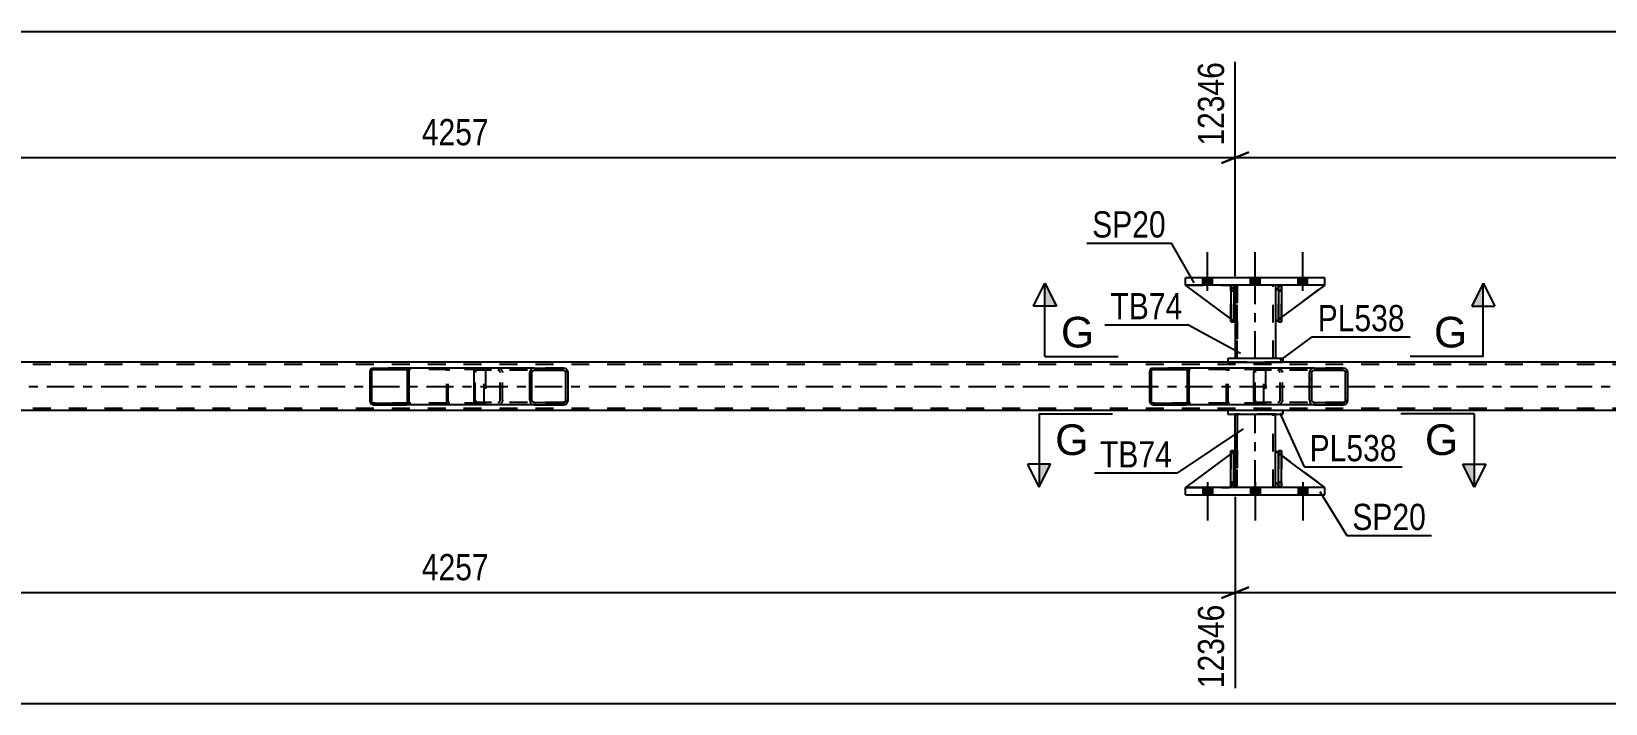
# Model space of a CAD drawing. Header units: millimetres. Extents: x -86 to 755, y -439 to 155.
# Drawn here: x 411.4 to 583.2, y -251.3 to -177.9 of the extents above; entities that cross this region are included whole.
import ezdxf

# ---------------------------------------------------------------- set-up
doc = ezdxf.new("R2010")
doc.units = ezdxf.units.MM
doc.linetypes.add('DXK_LINE_DOT2', pattern=[3.9198, 1.9599, -1.9599])
doc.linetypes.add('DXK_LINE_DOT3', pattern=[5.9187, 2.979, -0.9799, 0.9799, -0.9799])
doc.styles.add('Arial', font='ARIAL.TTF', dxfattribs={"height": 0.2})
doc.styles.add('Arial Narrow', font='ARIALN.TTF', dxfattribs={"height": 0.2})

# ---------------------------------------------------------------- blocks, each defined once
blk = doc.blocks.new('Part-814185138-5444 - 5260')
at = {"color": 2, "linetype": 'Continuous'}
for p, q in [((542.67, -205.61), (542.35, -205.61)), ((542.35, -205.61), (542.35, -209.61)), ((542.67, -205.61), (542.67, -205.61)), ((542.67, -205.61), (542.67, -209.61)), ((542.67, -209.61), (542.35, -209.61))]:
    blk.add_line(p, q, dxfattribs=at)
at = {"color": 7, "linetype": 'DXK_LINE_DOT2'}
for p, q in [((542.35, -206.21), (542.35, -205.61)), ((542.67, -206.21), (542.35, -206.21)), ((542.35, -206.21), (542.35, -209.61)), ((542.67, -206.21), (542.67, -205.61)), ((542.67, -205.61), (542.67, -205.61)), ((542.67, -209.61), (542.67, -206.21))]:
    blk.add_line(p, q, dxfattribs=at)
blk = doc.blocks.new('Part-814185138-5446 - 5260')
at = {"color": 7, "linetype": 'DXK_LINE_DOT2'}
for p, q in [((542.35, -206.21), (542.35, -205.61)), ((542.35, -205.61), (542.35, -205.61)), ((542.35, -205.61), (542.35, -209.61)), ((542.67, -205.61), (542.35, -205.61)), ((542.35, -209.61), (542.35, -206.21)), ((542.35, -206.21), (542.67, -206.21)), ((542.67, -206.21), (542.67, -205.61)), ((542.67, -209.61), (542.67, -205.61)), ((542.67, -206.21), (542.67, -209.61)), ((542.35, -209.61), (542.67, -209.61))]:
    blk.add_line(p, q, dxfattribs=at)
blk = doc.blocks.new('Part-814185138-5468 - 5260')
at = {"color": 2, "linetype": 'Continuous'}
for p, q in [((542.35, -224.02), (537.4, -227.69)), ((542.8, -223.69), (542.67, -223.79)), ((542.8, -227.09), (542.8, -223.69)), ((542.35, -227.54), (542.2, -227.69)), ((542.8, -227.09), (542.67, -227.22)), ((542.8, -227.09), (542.8, -227.09))]:
    blk.add_line(p, q, dxfattribs=at)
at = {"color": 7, "linetype": 'DXK_LINE_DOT2'}
for p, q in [((542.67, -223.79), (542.35, -224.02)), ((542.8, -227.09), (542.8, -223.69)), ((537.4, -227.69), (542.2, -227.69)), ((542.8, -227.09), (542.2, -227.69)), ((542.67, -227.22), (542.35, -227.54))]:
    blk.add_line(p, q, dxfattribs=at)
blk = doc.blocks.new('Part-814185138-5398 - 5260')
at = {"linetype": 'Continuous'}
h = blk.add_hatch(dxfattribs=at)
h.set_pattern_fill('', scale=0.7, style=0, pattern_type=0)
h.set_pattern_definition([(45, (555.0734, -214.9484), (-1.57154, 1.57154), [])])
h.paths.add_polyline_path([(555.11, -215.13), (555.07, -214.95), (554.96, -214.79), (554.8, -214.69), (554.61, -214.65), (551.42, -214.65), (551.23, -214.69), (551.07, -214.79), (550.96, -214.95), (550.92, -215.13), (550.92, -218.17), (550.96, -218.36), (551.07, -218.51), (551.23, -218.62), (551.42, -218.65), (554.61, -218.65), (554.8, -218.62), (554.96, -218.51), (555.07, -218.36), (555.11, -218.17)])
h.paths.add_polyline_path([(554.84, -218.26), (554.79, -218.34), (554.71, -218.39), (554.61, -218.41), (551.42, -218.41), (551.33, -218.39), (551.25, -218.34), (551.19, -218.26), (551.17, -218.17), (551.17, -215.13), (551.19, -215.04), (551.25, -214.96), (551.33, -214.91), (551.42, -214.89), (554.61, -214.89), (554.71, -214.91), (554.79, -214.96), (554.84, -215.04), (554.86, -215.13), (554.86, -218.17)])
at = {"color": 2, "linetype": 'Continuous'}
for p, q in [((544.87, -214.95), (544.93, -214.79)), ((544.93, -214.79), (545.02, -214.69)), ((545.02, -214.69), (545.12, -214.65)), ((551.42, -214.65), (545.12, -214.65)), ((551.42, -214.65), (551.23, -214.69)), ((551.42, -214.65), (554.61, -214.65)), ((554.8, -214.69), (554.61, -214.65)), ((544.85, -215.13), (544.87, -214.95)), ((544.85, -218.17), (544.85, -215.13)), ((550.96, -214.95), (550.92, -215.13)), ((550.92, -218.17), (550.92, -215.13)), ((551.17, -215.13), (551.19, -215.04)), ((551.17, -218.17), (551.17, -215.13)), ((551.19, -215.04), (551.25, -214.96)), ((551.25, -214.96), (551.33, -214.91)), ((551.33, -214.91), (551.42, -214.89)), ((551.42, -214.89), (554.61, -214.89)), ((554.61, -214.89), (554.71, -214.91)), ((554.71, -214.91), (554.79, -214.96)), ((554.79, -214.96), (554.84, -215.04)), ((554.84, -215.04), (554.86, -215.13)), ((554.86, -218.17), (554.86, -215.13)), ((555.11, -215.13), (555.07, -214.95)), ((555.11, -218.17), (555.11, -215.13)), ((544.87, -218.36), (544.85, -218.17)), ((550.92, -218.17), (550.96, -218.36)), ((551.19, -218.26), (551.17, -218.17)), ((554.86, -218.17), (554.84, -218.26)), ((555.07, -218.36), (555.11, -218.17)), ((544.93, -218.51), (544.87, -218.36)), ((545.02, -218.62), (544.93, -218.51)), ((545.12, -218.65), (545.02, -218.62)), ((551.42, -218.65), (545.12, -218.65)), ((551.25, -218.34), (551.19, -218.26)), ((551.23, -218.62), (551.42, -218.65)), ((551.33, -218.39), (551.25, -218.34)), ((551.42, -218.41), (551.33, -218.39)), ((551.42, -218.41), (554.61, -218.41)), ((551.42, -218.65), (554.61, -218.65)), ((554.71, -218.39), (554.61, -218.41)), ((554.61, -218.65), (554.8, -218.62)), ((554.79, -218.34), (554.71, -218.39)), ((554.84, -218.26), (554.79, -218.34))]:
    blk.add_line(p, q, dxfattribs=at)
at = {"color": 7, "linetype": 'DXK_LINE_DOT2'}
for p, q in [((546.12, -214.89), (546.12, -214.65)), ((547.46, -214.65), (547.65, -214.69)), ((554.61, -214.65), (551.42, -214.65)), ((545, -215.04), (544.99, -215.13)), ((544.99, -218.17), (544.99, -215.13)), ((545.03, -214.96), (545, -215.04)), ((545.07, -214.91), (545.03, -214.96)), ((545.12, -214.89), (545.07, -214.91)), ((554.61, -214.89), (545.12, -214.89)), ((547.55, -214.91), (547.46, -214.89)), ((547.64, -214.96), (547.55, -214.91)), ((547.69, -215.04), (547.64, -214.96)), ((547.71, -215.13), (547.69, -215.04)), ((547.71, -218.17), (547.71, -215.13)), ((547.92, -214.95), (547.96, -215.13)), ((547.96, -218.17), (547.96, -215.13)), ((544.99, -218.17), (545, -218.26)), ((547.69, -218.26), (547.71, -218.17)), ((547.96, -218.17), (547.92, -218.36)), ((545, -218.26), (545.03, -218.34)), ((545.03, -218.34), (545.07, -218.39)), ((545.07, -218.39), (545.12, -218.41)), ((554.61, -218.41), (545.12, -218.41)), ((546.12, -218.65), (546.12, -218.41)), ((547.46, -218.41), (547.55, -218.39)), ((547.65, -218.62), (547.46, -218.65)), ((547.55, -218.39), (547.64, -218.34)), ((547.64, -218.34), (547.69, -218.26)), ((554.61, -218.65), (551.42, -218.65))]:
    blk.add_line(p, q, dxfattribs=at)
for centre, start, end in [((547.47, -215.15), 23.8494, 68.8059), ((547.47, -218.16), 291.1941, 336.1506)]:
    blk.add_arc(centre, 0.492, start, end, dxfattribs=at)
at = {"color": 2, "linetype": 'Continuous'}
for centre, start, end in [((551.41, -215.15), 111.1941, 156.1506), ((554.62, -215.15), 23.8494, 68.8059), ((551.41, -218.16), 203.8494, 248.8059), ((554.62, -218.16), 291.1941, 336.1506)]:
    blk.add_arc(centre, 0.492, start, end, dxfattribs=at)
blk = doc.blocks.new('Part-814185138-5462 - 5260')
at = {"color": 2, "linetype": 'Continuous'}
for p, q in [((542, -213.61), (542, -214.01)), ((548, -213.61), (542, -213.61)), ((542, -214.01), (548, -214.01)), ((548, -213.61), (548, -214.01)), ((548, -213.61), (548, -213.61)), ((548, -214.01), (548, -214.01))]:
    blk.add_line(p, q, dxfattribs=at)
at = {"color": 7, "linetype": 'DXK_LINE_DOT2'}
for p, q in [((542, -213.61), (542, -214.01)), ((548, -214.01), (548, -213.61)), ((548, -213.61), (548, -213.61)), ((548, -214.01), (548, -214.01))]:
    blk.add_line(p, q, dxfattribs=at)
blk = doc.blocks.new('Part-814185138-5350 - 5260')
at = {"color": 2, "linetype": 'Continuous'}
for p, q in [((542.8, -205.61), (542.8, -206.21)), ((547.2, -205.61), (547.2, -206.21)), ((542.8, -209.61), (542.8, -213.61)), ((547.2, -209.61), (547.2, -213.61))]:
    blk.add_line(p, q, dxfattribs=at)
at = {"color": 7, "linetype": 'DXK_LINE_DOT2'}
for p, q in [((547.2, -205.61), (542.8, -205.61)), ((542.8, -205.61), (542.8, -213.61)), ((542.8, -206.21), (542.8, -209.61)), ((543.04, -213.61), (543.04, -205.61)), ((543.04, -205.61), (543.04, -213.61)), ((546.96, -213.61), (546.96, -205.61)), ((546.96, -213.61), (546.96, -205.61)), ((547.2, -205.61), (547.2, -213.61)), ((547.2, -206.21), (547.2, -209.61)), ((547.2, -213.61), (542.8, -213.61))]:
    blk.add_line(p, q, dxfattribs=at)
at = {"color": 7, "linetype": 'DXK_LINE_DOT3'}
blk.add_line((545, -213.61), (545, -205.61), dxfattribs=at)
blk = doc.blocks.new('Part-814185138-5486 - 5260')
at = {"color": 2, "linetype": 'Continuous'}
for p, q in [((537.4, -205.61), (537.4, -204.81)), ((552.6, -204.81), (537.4, -204.81)), ((552.6, -205.61), (537.4, -205.61)), ((552.6, -205.61), (552.6, -204.81))]:
    blk.add_line(p, q, dxfattribs=at)
at = {"color": 7, "linetype": 'DXK_LINE_DOT2'}
for p, q in [((537.4, -205.61), (537.4, -204.81)), ((552.6, -205.61), (552.6, -204.81))]:
    blk.add_line(p, q, dxfattribs=at)
blk = doc.blocks.new('Part-814185138-5367 - 5260')
at = {"linetype": 'Continuous'}
h = blk.add_hatch(dxfattribs=at)
h.set_pattern_fill('', scale=0.7, style=0, pattern_type=0)
h.set_pattern_definition([(45, (452.607, -214.8496), (-1.57154, 1.57154), [])])
h.paths.add_polyline_path([(452.63, -214.97), (452.61, -214.85), (452.53, -214.75), (452.42, -214.68), (452.29, -214.65), (448.72, -214.65), (448.59, -214.68), (448.48, -214.75), (448.4, -214.85), (448.38, -214.97), (448.38, -218.33), (448.4, -218.45), (448.48, -218.56), (448.59, -218.63), (448.72, -218.65), (452.29, -218.65), (452.42, -218.63), (452.53, -218.56), (452.61, -218.45), (452.63, -218.33)])
h.paths.add_polyline_path([(452.45, -218.39), (452.41, -218.45), (452.36, -218.48), (452.29, -218.49), (448.72, -218.49), (448.65, -218.48), (448.6, -218.45), (448.56, -218.39), (448.55, -218.33), (448.55, -214.97), (448.56, -214.91), (448.6, -214.86), (448.65, -214.82), (448.72, -214.81), (452.29, -214.81), (452.36, -214.82), (452.41, -214.86), (452.45, -214.91), (452.46, -214.97), (452.46, -218.33)])
at = {"color": 2, "linetype": 'Continuous'}
for p, q in [((448.72, -214.65), (448.59, -214.68)), ((448.72, -214.65), (452.29, -214.65)), ((459.99, -214.65), (452.29, -214.65)), ((452.42, -214.68), (452.29, -214.65)), ((448.4, -214.85), (448.38, -214.97)), ((448.38, -218.33), (448.38, -214.97)), ((448.55, -214.97), (448.56, -214.91)), ((448.55, -218.33), (448.55, -214.97)), ((448.56, -214.91), (448.6, -214.86)), ((448.6, -214.86), (448.65, -214.82)), ((448.65, -214.82), (448.72, -214.81)), ((448.72, -214.81), (452.29, -214.81)), ((452.29, -214.81), (452.36, -214.82)), ((452.36, -214.82), (452.41, -214.86)), ((452.41, -214.86), (452.45, -214.91)), ((452.45, -214.91), (452.46, -214.97)), ((452.46, -218.33), (452.46, -214.97)), ((452.63, -214.97), (452.61, -214.85)), ((452.63, -218.33), (452.63, -214.97)), ((448.38, -218.33), (448.4, -218.45)), ((448.56, -218.39), (448.55, -218.33)), ((448.6, -218.45), (448.56, -218.39)), ((448.59, -218.63), (448.72, -218.65)), ((448.65, -218.48), (448.6, -218.45)), ((448.72, -218.49), (448.65, -218.48)), ((448.72, -218.49), (452.29, -218.49)), ((448.72, -218.65), (452.29, -218.65)), ((452.36, -218.48), (452.29, -218.49)), ((452.29, -218.65), (452.42, -218.63)), ((459.99, -218.65), (452.29, -218.65)), ((452.41, -218.45), (452.36, -218.48)), ((452.45, -218.39), (452.41, -218.45)), ((452.46, -218.33), (452.45, -218.39)), ((452.61, -218.45), (452.63, -218.33))]:
    blk.add_line(p, q, dxfattribs=at)
at = {"color": 7, "linetype": 'DXK_LINE_DOT2'}
for p, q in [((452.29, -214.65), (448.72, -214.65)), ((456.94, -214.68), (457.07, -214.65)), ((460.64, -214.65), (459.99, -214.65)), ((460.64, -214.65), (460.77, -214.68)), ((460.64, -214.81), (448.72, -214.81)), ((456.73, -214.97), (456.75, -214.85)), ((456.73, -218.33), (456.73, -214.97)), ((456.91, -214.91), (456.9, -214.97)), ((456.9, -218.33), (456.9, -214.97)), ((456.95, -214.86), (456.91, -214.91)), ((456.95, -214.86), (456.96, -214.85)), ((456.96, -214.85), (457, -214.82)), ((457, -214.82), (457.07, -214.81)), ((460.71, -214.82), (460.64, -214.81)), ((460.76, -214.86), (460.71, -214.82)), ((460.8, -214.91), (460.76, -214.86)), ((460.81, -214.97), (460.8, -214.91)), ((460.81, -218.33), (460.81, -214.97)), ((460.96, -214.85), (460.98, -214.95)), ((460.98, -214.95), (460.98, -214.97)), ((460.98, -214.97), (460.98, -218.33)), ((460.64, -218.49), (448.72, -218.49)), ((452.29, -218.65), (448.72, -218.65)), ((456.75, -218.45), (456.73, -218.33)), ((456.9, -218.33), (456.91, -218.39)), ((456.91, -218.39), (456.95, -218.45)), ((457.07, -218.65), (456.94, -218.63)), ((456.95, -218.45), (456.96, -218.45)), ((456.96, -218.45), (457, -218.48)), ((457, -218.48), (457.07, -218.49)), ((460.64, -218.65), (459.99, -218.65)), ((460.64, -218.49), (460.71, -218.48)), ((460.77, -218.63), (460.64, -218.65)), ((460.71, -218.48), (460.76, -218.45)), ((460.76, -218.45), (460.8, -218.39)), ((460.8, -218.39), (460.81, -218.33)), ((460.98, -218.36), (460.96, -218.45)), ((460.98, -218.33), (460.98, -218.36))]:
    blk.add_line(p, q, dxfattribs=at)
at = {"color": 2, "linetype": 'Continuous'}
for centre, start, end in [((448.7, -214.99), 110.7583, 155.68), ((452.31, -214.99), 24.32, 69.2417), ((448.7, -218.32), 204.32, 249.2417), ((452.31, -218.32), 290.7583, 335.68)]:
    blk.add_arc(centre, 0.331, start, end, dxfattribs=at)
at = {"color": 7, "linetype": 'DXK_LINE_DOT2'}
for centre, start, end in [((457.05, -214.99), 110.7583, 155.68), ((457.05, -218.32), 204.32, 249.2417), ((460.65, -218.32), 290.7583, 335.68)]:
    blk.add_arc(centre, 0.331, start, end, dxfattribs=at)
blk = doc.blocks.new('Part-814185138-5368 - 5260')
at = {"linetype": 'Continuous'}
h = blk.add_hatch(dxfattribs=at)
h.set_pattern_fill('', scale=0.7, style=0, pattern_type=0)
h.set_pattern_definition([(45, (469.9392, -214.9484), (-1.57154, 1.57154), [])])
h.paths.add_polyline_path([(469.98, -215.13), (469.94, -214.95), (469.83, -214.79), (469.67, -214.69), (469.47, -214.65), (466.29, -214.65), (466.1, -214.69), (465.93, -214.79), (465.83, -214.95), (465.79, -215.13), (465.79, -218.17), (465.83, -218.36), (465.93, -218.51), (466.1, -218.62), (466.29, -218.65), (469.47, -218.65), (469.67, -218.62), (469.83, -218.51), (469.94, -218.36), (469.98, -218.17)])
h.paths.add_polyline_path([(469.71, -218.26), (469.65, -218.34), (469.57, -218.39), (469.47, -218.41), (466.29, -218.41), (466.19, -218.39), (466.11, -218.34), (466.06, -218.26), (466.04, -218.17), (466.04, -215.13), (466.06, -215.04), (466.11, -214.96), (466.19, -214.91), (466.29, -214.89), (469.47, -214.89), (469.57, -214.91), (469.65, -214.96), (469.71, -215.04), (469.73, -215.13), (469.73, -218.17)])
at = {"color": 2, "linetype": 'Continuous'}
for p, q in [((459.74, -214.95), (459.8, -214.79)), ((459.8, -214.79), (459.89, -214.69)), ((459.89, -214.69), (459.99, -214.65)), ((466.29, -214.65), (459.99, -214.65)), ((466.29, -214.65), (466.1, -214.69)), ((466.29, -214.65), (469.47, -214.65)), ((469.67, -214.69), (469.47, -214.65)), ((459.72, -215.13), (459.74, -214.95)), ((459.72, -218.17), (459.72, -215.13)), ((465.83, -214.95), (465.79, -215.13)), ((465.79, -218.17), (465.79, -215.13)), ((466.04, -215.13), (466.06, -215.04)), ((466.04, -218.17), (466.04, -215.13)), ((466.06, -215.04), (466.11, -214.96)), ((466.11, -214.96), (466.19, -214.91)), ((466.19, -214.91), (466.29, -214.89)), ((466.29, -214.89), (469.47, -214.89)), ((469.47, -214.89), (469.57, -214.91)), ((469.57, -214.91), (469.65, -214.96)), ((469.65, -214.96), (469.71, -215.04)), ((469.71, -215.04), (469.73, -215.13)), ((469.73, -218.17), (469.73, -215.13)), ((469.98, -215.13), (469.94, -214.95)), ((469.98, -218.17), (469.98, -215.13)), ((459.74, -218.36), (459.72, -218.17)), ((465.79, -218.17), (465.83, -218.36)), ((466.06, -218.26), (466.04, -218.17)), ((469.73, -218.17), (469.71, -218.26)), ((469.94, -218.36), (469.98, -218.17)), ((459.8, -218.51), (459.74, -218.36)), ((459.89, -218.62), (459.8, -218.51)), ((459.99, -218.65), (459.89, -218.62)), ((466.29, -218.65), (459.99, -218.65)), ((466.11, -218.34), (466.06, -218.26)), ((466.1, -218.62), (466.29, -218.65)), ((466.19, -218.39), (466.11, -218.34)), ((466.29, -218.41), (466.19, -218.39)), ((466.29, -218.41), (469.47, -218.41)), ((466.29, -218.65), (469.47, -218.65)), ((469.57, -218.39), (469.47, -218.41)), ((469.47, -218.65), (469.67, -218.62)), ((469.65, -218.34), (469.57, -218.39)), ((469.71, -218.26), (469.65, -218.34))]:
    blk.add_line(p, q, dxfattribs=at)
at = {"color": 7, "linetype": 'DXK_LINE_DOT2'}
for p, q in [((460.98, -214.89), (460.98, -214.65)), ((462.32, -214.65), (462.52, -214.69)), ((469.47, -214.65), (466.29, -214.65)), ((459.86, -215.04), (459.85, -215.13)), ((459.85, -218.17), (459.85, -215.13)), ((459.89, -214.96), (459.86, -215.04)), ((459.94, -214.91), (459.89, -214.96)), ((459.99, -214.89), (459.94, -214.91)), ((469.47, -214.89), (459.99, -214.89)), ((462.42, -214.91), (462.32, -214.89)), ((462.5, -214.96), (462.42, -214.91)), ((462.56, -215.04), (462.5, -214.96)), ((462.58, -215.13), (462.56, -215.04)), ((462.58, -218.17), (462.58, -215.13)), ((462.79, -214.95), (462.83, -215.13)), ((462.83, -218.17), (462.83, -215.13)), ((459.85, -218.17), (459.86, -218.26)), ((462.56, -218.26), (462.58, -218.17)), ((462.83, -218.17), (462.79, -218.36)), ((459.86, -218.26), (459.89, -218.34)), ((459.89, -218.34), (459.94, -218.39)), ((459.94, -218.39), (459.99, -218.41)), ((469.47, -218.41), (459.99, -218.41)), ((460.98, -218.65), (460.98, -218.41)), ((462.32, -218.41), (462.42, -218.39)), ((462.52, -218.62), (462.32, -218.65)), ((462.42, -218.39), (462.5, -218.34)), ((462.5, -218.34), (462.56, -218.26)), ((469.47, -218.65), (466.29, -218.65))]:
    blk.add_line(p, q, dxfattribs=at)
for centre, start, end in [((462.34, -215.15), 23.8494, 68.8059), ((462.34, -218.16), 291.1941, 336.1506)]:
    blk.add_arc(centre, 0.492, start, end, dxfattribs=at)
at = {"color": 2, "linetype": 'Continuous'}
for centre, start, end in [((466.28, -215.15), 111.1941, 156.1506), ((469.49, -215.15), 23.8494, 68.8059), ((466.28, -218.16), 203.8494, 248.8059), ((469.49, -218.16), 291.1941, 336.1506)]:
    blk.add_arc(centre, 0.492, start, end, dxfattribs=at)
blk = doc.blocks.new('Part-814185138-5369 - 5260')
at = {"linetype": 'Continuous'}
h = blk.add_hatch(dxfattribs=at)
h.set_pattern_fill('', scale=0.7, style=0, pattern_type=0)
h.set_pattern_definition([(45, (537.7413, -214.8496), (-1.57154, 1.57154), [])])
h.paths.add_polyline_path([(537.77, -214.97), (537.74, -214.85), (537.67, -214.75), (537.56, -214.68), (537.43, -214.65), (533.85, -214.65), (533.72, -214.68), (533.61, -214.75), (533.54, -214.85), (533.51, -214.97), (533.51, -218.33), (533.54, -218.45), (533.61, -218.56), (533.72, -218.63), (533.85, -218.65), (537.43, -218.65), (537.56, -218.63), (537.67, -218.56), (537.74, -218.45), (537.77, -218.33)])
h.paths.add_polyline_path([(537.58, -218.39), (537.55, -218.45), (537.49, -218.48), (537.43, -218.49), (533.85, -218.49), (533.79, -218.48), (533.73, -218.45), (533.69, -218.39), (533.68, -218.33), (533.68, -214.97), (533.69, -214.91), (533.73, -214.86), (533.79, -214.82), (533.85, -214.81), (537.43, -214.81), (537.49, -214.82), (537.55, -214.86), (537.58, -214.91), (537.6, -214.97), (537.6, -218.33)])
at = {"color": 2, "linetype": 'Continuous'}
for p, q in [((533.85, -214.65), (533.72, -214.68)), ((533.85, -214.65), (537.43, -214.65)), ((545.12, -214.65), (537.43, -214.65)), ((537.56, -214.68), (537.43, -214.65)), ((533.54, -214.85), (533.51, -214.97)), ((533.51, -218.33), (533.51, -214.97)), ((533.68, -214.97), (533.69, -214.91)), ((533.68, -218.33), (533.68, -214.97)), ((533.69, -214.91), (533.73, -214.86)), ((533.73, -214.86), (533.79, -214.82)), ((533.79, -214.82), (533.85, -214.81)), ((533.85, -214.81), (537.43, -214.81)), ((537.43, -214.81), (537.49, -214.82)), ((537.49, -214.82), (537.55, -214.86)), ((537.55, -214.86), (537.58, -214.91)), ((537.58, -214.91), (537.6, -214.97)), ((537.6, -218.33), (537.6, -214.97)), ((537.77, -214.97), (537.74, -214.85)), ((537.77, -218.33), (537.77, -214.97)), ((533.51, -218.33), (533.54, -218.45)), ((533.69, -218.39), (533.68, -218.33)), ((533.73, -218.45), (533.69, -218.39)), ((533.72, -218.63), (533.85, -218.65)), ((533.79, -218.48), (533.73, -218.45)), ((533.85, -218.49), (533.79, -218.48)), ((533.85, -218.49), (537.43, -218.49)), ((533.85, -218.65), (537.43, -218.65)), ((537.49, -218.48), (537.43, -218.49)), ((537.43, -218.65), (537.56, -218.63)), ((545.12, -218.65), (537.43, -218.65)), ((537.55, -218.45), (537.49, -218.48)), ((537.58, -218.39), (537.55, -218.45)), ((537.6, -218.33), (537.58, -218.39)), ((537.74, -218.45), (537.77, -218.33))]:
    blk.add_line(p, q, dxfattribs=at)
at = {"color": 7, "linetype": 'DXK_LINE_DOT2'}
for p, q in [((537.43, -214.65), (533.85, -214.65)), ((542.07, -214.68), (542.2, -214.65)), ((545.78, -214.65), (545.12, -214.65)), ((545.78, -214.65), (545.91, -214.68)), ((545.78, -214.81), (533.85, -214.81)), ((541.86, -214.97), (541.89, -214.85)), ((541.86, -218.33), (541.86, -214.97)), ((542.04, -214.91), (542.03, -214.97)), ((542.03, -218.33), (542.03, -214.97)), ((542.08, -214.86), (542.04, -214.91)), ((542.08, -214.86), (542.09, -214.85)), ((542.09, -214.85), (542.14, -214.82)), ((542.14, -214.82), (542.2, -214.81)), ((545.84, -214.82), (545.78, -214.81)), ((545.9, -214.86), (545.84, -214.82)), ((545.93, -214.91), (545.9, -214.86)), ((545.95, -214.97), (545.93, -214.91)), ((545.95, -218.33), (545.95, -214.97)), ((546.09, -214.85), (546.11, -214.95)), ((546.11, -214.95), (546.12, -214.97)), ((546.12, -214.97), (546.12, -218.33)), ((545.78, -218.49), (533.85, -218.49)), ((537.43, -218.65), (533.85, -218.65)), ((541.89, -218.45), (541.86, -218.33)), ((542.03, -218.33), (542.04, -218.39)), ((542.04, -218.39), (542.08, -218.45)), ((542.2, -218.65), (542.07, -218.63)), ((542.08, -218.45), (542.09, -218.45)), ((542.09, -218.45), (542.14, -218.48)), ((542.14, -218.48), (542.2, -218.49)), ((545.78, -218.65), (545.12, -218.65)), ((545.78, -218.49), (545.84, -218.48)), ((545.91, -218.63), (545.78, -218.65)), ((545.84, -218.48), (545.9, -218.45)), ((545.9, -218.45), (545.93, -218.39)), ((545.93, -218.39), (545.95, -218.33)), ((546.12, -218.33), (546.09, -218.45))]:
    blk.add_line(p, q, dxfattribs=at)
at = {"color": 2, "linetype": 'Continuous'}
for centre, start, end in [((533.84, -214.99), 110.7583, 155.68), ((537.44, -214.99), 24.32, 69.2417), ((533.84, -218.32), 204.32, 249.2417), ((537.44, -218.32), 290.7583, 335.68)]:
    blk.add_arc(centre, 0.331, start, end, dxfattribs=at)
at = {"color": 7, "linetype": 'DXK_LINE_DOT2'}
for centre, start, end in [((542.19, -214.99), 110.7583, 155.68), ((545.79, -214.99), 24.32, 69.2417), ((542.19, -218.32), 204.32, 249.2417), ((545.79, -218.32), 290.7583, 335.68)]:
    blk.add_arc(centre, 0.331, start, end, dxfattribs=at)
blk = doc.blocks.new('Part-814185138-5494 - 5260')
at = {"color": 2, "linetype": 'Continuous'}
for p, q in [((547.2, -227.09), (547.2, -223.69)), ((547.55, -223.95), (547.2, -223.69)), ((552.6, -227.69), (547.87, -224.19)), ((547.55, -227.45), (547.2, -227.09))]:
    blk.add_line(p, q, dxfattribs=at)
at = {"color": 7, "linetype": 'DXK_LINE_DOT2'}
for p, q in [((547.87, -224.19), (547.55, -223.95)), ((547.8, -227.69), (547.55, -227.45)), ((552.6, -227.69), (547.8, -227.69)), ((552.6, -227.69), (552.6, -227.69)), ((552.6, -227.69), (552.6, -227.69))]:
    blk.add_line(p, q, dxfattribs=at)
blk = doc.blocks.new('Part-814185138-5431 - 5260')
at = {"color": 7, "linetype": 'DXK_LINE_DOT2'}
for p, q in [((547.87, -223.69), (547.55, -223.69)), ((547.55, -227.09), (547.55, -223.69)), ((547.55, -227.69), (547.55, -223.69)), ((547.87, -223.69), (547.87, -227.09)), ((547.87, -227.69), (547.87, -223.69)), ((547.87, -227.09), (547.55, -227.09)), ((547.55, -227.69), (547.55, -227.09)), ((547.87, -227.69), (547.55, -227.69)), ((547.87, -227.09), (547.87, -227.69)), ((547.87, -227.69), (547.87, -227.69))]:
    blk.add_line(p, q, dxfattribs=at)
blk = doc.blocks.new('Part-814185138-5434 - 5260')
at = {"color": 2, "linetype": 'Continuous'}
for p, q in [((547.55, -205.86), (547.2, -206.21)), ((547.2, -206.21), (547.2, -209.61)), ((552.6, -205.61), (547.87, -209.11)), ((547.55, -209.35), (547.2, -209.61))]:
    blk.add_line(p, q, dxfattribs=at)
at = {"color": 7, "linetype": 'DXK_LINE_DOT2'}
for p, q in [((547.8, -205.61), (547.55, -205.86)), ((552.6, -205.61), (547.8, -205.61)), ((547.87, -209.11), (547.55, -209.35))]:
    blk.add_line(p, q, dxfattribs=at)
blk = doc.blocks.new('Part-814185138-5437 - 5260')
at = {"color": 7, "linetype": 'DXK_LINE_DOT2'}
for p, q in [((547.8, -205.61), (547.2, -206.21)), ((547.2, -209.61), (552.6, -205.61)), ((547.2, -206.21), (547.2, -209.61)), ((552.6, -205.61), (547.8, -205.61))]:
    blk.add_line(p, q, dxfattribs=at)
blk = doc.blocks.new('Part-814185138-5440 - 5260')
at = {"color": 2, "linetype": 'Continuous'}
for p, q in [((542.35, -209.28), (537.4, -205.61)), ((542.35, -205.77), (542.2, -205.61)), ((542.8, -206.21), (542.67, -206.09)), ((542.8, -206.21), (542.8, -206.21)), ((542.8, -209.61), (542.8, -206.21)), ((542.67, -209.52), (542.8, -209.61)), ((542.8, -209.61), (542.8, -209.61))]:
    blk.add_line(p, q, dxfattribs=at)
at = {"color": 7, "linetype": 'DXK_LINE_DOT2'}
for p, q in [((542.2, -205.61), (537.4, -205.61)), ((542.2, -205.61), (542.8, -206.21)), ((542.67, -206.09), (542.35, -205.77)), ((542.8, -206.21), (542.8, -209.61)), ((542.67, -209.52), (542.35, -209.28))]:
    blk.add_line(p, q, dxfattribs=at)
blk = doc.blocks.new('Part-814185138-5443 - 5260')
at = {"color": 7, "linetype": 'DXK_LINE_DOT2'}
for p, q in [((542.8, -209.61), (537.4, -205.61)), ((537.4, -205.61), (542.2, -205.61)), ((542.2, -205.61), (542.8, -206.21)), ((542.8, -206.21), (542.2, -205.61)), ((542.8, -206.21), (542.8, -209.61)), ((542.8, -206.21), (542.8, -206.21)), ((542.8, -206.21), (542.8, -209.61))]:
    blk.add_line(p, q, dxfattribs=at)
blk = doc.blocks.new('Part-814185138-5445 - 5260')
at = {"color": 2, "linetype": 'Continuous'}
for p, q in [((547.87, -205.61), (547.55, -205.61)), ((547.55, -205.61), (547.55, -209.61)), ((547.87, -205.61), (547.87, -205.61)), ((547.87, -205.61), (547.87, -209.61)), ((547.87, -209.61), (547.55, -209.61))]:
    blk.add_line(p, q, dxfattribs=at)
at = {"color": 7, "linetype": 'DXK_LINE_DOT2'}
for p, q in [((547.55, -206.21), (547.55, -205.61)), ((547.87, -206.21), (547.55, -206.21)), ((547.55, -206.21), (547.55, -209.61)), ((547.87, -206.21), (547.87, -205.61)), ((547.87, -205.61), (547.87, -205.61)), ((547.87, -209.61), (547.87, -206.21))]:
    blk.add_line(p, q, dxfattribs=at)
blk = doc.blocks.new('Part-814185138-5447 - 5260')
at = {"color": 7, "linetype": 'DXK_LINE_DOT2'}
for p, q in [((547.55, -206.21), (547.55, -205.61)), ((547.55, -205.61), (547.55, -205.61)), ((547.55, -205.61), (547.55, -209.61)), ((547.87, -205.61), (547.55, -205.61)), ((547.55, -209.61), (547.55, -206.21)), ((547.55, -206.21), (547.87, -206.21)), ((547.87, -206.21), (547.87, -205.61)), ((547.87, -209.61), (547.87, -205.61)), ((547.87, -206.21), (547.87, -209.61)), ((547.55, -209.61), (547.87, -209.61))]:
    blk.add_line(p, q, dxfattribs=at)
blk = doc.blocks.new('Part-814185138-5452 - 5260')
at = {"color": 2, "linetype": 'Continuous'}
for p, q in [((542.8, -223.69), (542.8, -219.69)), ((547.2, -223.69), (547.2, -219.69)), ((542.8, -227.69), (542.8, -227.09)), ((547.2, -227.69), (547.2, -227.09))]:
    blk.add_line(p, q, dxfattribs=at)
at = {"color": 7, "linetype": 'DXK_LINE_DOT2'}
for p, q in [((547.2, -219.69), (542.8, -219.69)), ((542.8, -227.69), (542.8, -219.69)), ((543.04, -227.69), (543.04, -219.69)), ((543.04, -219.69), (543.04, -227.69)), ((546.96, -227.69), (546.96, -219.69)), ((546.96, -227.69), (546.96, -219.69)), ((547.2, -227.69), (547.2, -219.69)), ((542.8, -227.09), (542.8, -223.69)), ((547.2, -227.09), (547.2, -223.69)), ((547.2, -227.69), (542.8, -227.69))]:
    blk.add_line(p, q, dxfattribs=at)
at = {"color": 7, "linetype": 'DXK_LINE_DOT3'}
blk.add_line((545, -227.69), (545, -219.69), dxfattribs=at)
blk = doc.blocks.new('Part-814185138-5457 - 5260')
at = {"color": 2, "linetype": 'Continuous'}
for p, q in [((542, -219.29), (542, -219.69)), ((548, -219.29), (542, -219.29)), ((542, -219.69), (548, -219.69)), ((548, -219.29), (548, -219.69)), ((548, -219.29), (548, -219.29)), ((548, -219.69), (548, -219.69))]:
    blk.add_line(p, q, dxfattribs=at)
at = {"color": 7, "linetype": 'DXK_LINE_DOT2'}
for p, q in [((542, -219.29), (542, -219.69)), ((548, -219.69), (548, -219.29)), ((548, -219.29), (548, -219.29)), ((548, -219.69), (548, -219.69))]:
    blk.add_line(p, q, dxfattribs=at)
blk = doc.blocks.new('Part-814185138-5465 - 5260')
at = {"color": 7, "linetype": 'DXK_LINE_DOT2'}
for p, q in [((547.2, -227.09), (547.2, -223.69)), ((547.2, -223.69), (552.6, -227.69)), ((547.8, -227.69), (547.2, -227.09)), ((552.6, -227.69), (547.8, -227.69))]:
    blk.add_line(p, q, dxfattribs=at)
blk = doc.blocks.new('Part-814185138-5471 - 5260')
at = {"color": 7, "linetype": 'DXK_LINE_DOT2'}
for p, q in [((542.8, -223.69), (537.4, -227.69)), ((542.8, -227.09), (542.8, -223.69)), ((542.8, -223.69), (542.8, -227.09)), ((537.4, -227.69), (542.2, -227.69)), ((542.2, -227.69), (542.8, -227.09)), ((542.8, -227.09), (542.2, -227.69)), ((542.8, -227.09), (542.8, -227.09))]:
    blk.add_line(p, q, dxfattribs=at)
blk = doc.blocks.new('Part-814185138-5472 - 5260')
at = {"color": 2, "linetype": 'Continuous'}
for p, q in [((542.35, -227.69), (542.35, -223.69)), ((542.35, -223.69), (542.67, -223.69)), ((542.67, -227.69), (542.67, -223.69)), ((542.35, -227.69), (542.35, -227.69)), ((542.67, -227.69), (542.35, -227.69))]:
    blk.add_line(p, q, dxfattribs=at)
at = {"color": 7, "linetype": 'DXK_LINE_DOT2'}
for p, q in [((542.35, -223.69), (542.35, -227.09)), ((542.67, -227.09), (542.67, -223.69)), ((542.35, -227.09), (542.35, -227.69)), ((542.35, -227.09), (542.67, -227.09)), ((542.67, -227.69), (542.67, -227.09)), ((542.67, -227.69), (542.67, -227.69))]:
    blk.add_line(p, q, dxfattribs=at)
blk = doc.blocks.new('Part-814185138-5473 - 5260')
at = {"color": 2, "linetype": 'Continuous'}
for p, q in [((547.55, -227.69), (547.55, -223.69)), ((547.55, -223.69), (547.87, -223.69)), ((547.87, -227.69), (547.87, -223.69)), ((547.55, -227.69), (547.55, -227.69)), ((547.87, -227.69), (547.55, -227.69))]:
    blk.add_line(p, q, dxfattribs=at)
at = {"color": 7, "linetype": 'DXK_LINE_DOT2'}
for p, q in [((547.55, -223.69), (547.55, -227.09)), ((547.87, -227.09), (547.87, -223.69)), ((547.55, -227.09), (547.55, -227.69)), ((547.55, -227.09), (547.87, -227.09)), ((547.87, -227.69), (547.87, -227.09)), ((547.87, -227.69), (547.87, -227.69))]:
    blk.add_line(p, q, dxfattribs=at)
blk = doc.blocks.new('Part-814185138-5474 - 5260')
at = {"color": 7, "linetype": 'DXK_LINE_DOT2'}
for p, q in [((542.67, -223.69), (542.35, -223.69)), ((542.35, -227.09), (542.35, -223.69)), ((542.35, -227.69), (542.35, -223.69)), ((542.67, -223.69), (542.67, -227.09)), ((542.67, -227.69), (542.67, -223.69)), ((542.67, -227.09), (542.35, -227.09)), ((542.35, -227.69), (542.35, -227.09)), ((542.67, -227.69), (542.35, -227.69)), ((542.67, -227.09), (542.67, -227.69)), ((542.67, -227.69), (542.67, -227.69))]:
    blk.add_line(p, q, dxfattribs=at)
blk = doc.blocks.new('Part-814185138-5479 - 5260')
at = {"color": 7, "linetype": 'DXK_LINE_DOT2'}
for p, q in [((640.85, -214.25), (63.87, -214.25)), ((548, -214.01), (542, -214.01)), ((640.85, -219.05), (63.87, -219.05)), ((548, -219.29), (542, -219.29))]:
    blk.add_line(p, q, dxfattribs=at)
at = {"color": 2, "linetype": 'Continuous'}
for p, q in [((542, -214.01), (377.73, -214.01)), ((640.85, -214.01), (548, -214.01)), ((542, -219.29), (377.73, -219.29)), ((640.85, -219.29), (548, -219.29))]:
    blk.add_line(p, q, dxfattribs=at)
at = {"color": 7, "linetype": 'DXK_LINE_DOT3'}
blk.add_line((63.87, -216.65), (640.85, -216.65), dxfattribs=at)
blk = doc.blocks.new('Part-814185138-5491 - 5260')
at = {"color": 2, "linetype": 'Continuous'}
for p, q in [((537.4, -228.49), (537.4, -227.69)), ((552.6, -227.69), (537.4, -227.69)), ((537.4, -228.49), (552.6, -228.49)), ((552.6, -228.49), (552.6, -227.69))]:
    blk.add_line(p, q, dxfattribs=at)
at = {"color": 7, "linetype": 'DXK_LINE_DOT2'}
for p, q in [((537.4, -228.49), (537.4, -227.69)), ((552.6, -228.49), (552.6, -227.69))]:
    blk.add_line(p, q, dxfattribs=at)
blk = doc.blocks.new('Bolt-814185138-5541 - 5260')
at = {"linetype": 'Continuous'}
for points in [[(539.28, -205.61), (540.32, -205.61), (540.32, -204.81), (539.28, -204.81)], [(539.28, -205.61), (540.32, -205.61), (540.32, -204.81), (539.28, -204.81)], [(539.28, -205.61), (540.32, -205.61), (540.32, -204.81), (539.28, -204.81)], [(544.48, -205.61), (545.52, -205.61), (545.52, -204.81), (544.48, -204.81)], [(544.48, -205.61), (545.52, -205.61), (545.52, -204.81), (544.48, -204.81)], [(549.68, -205.61), (550.72, -205.61), (550.72, -204.81), (549.68, -204.81)], [(549.68, -205.61), (550.72, -205.61), (550.72, -204.81), (549.68, -204.81)], [(549.68, -205.61), (550.72, -205.61), (550.72, -204.81), (549.68, -204.81)]]:
    blk.add_hatch(color=1, dxfattribs=at).paths.add_polyline_path(points)
at = {"color": 1, "linetype": 'Continuous'}
for p, q in [((539.8, -206.21), (539.8, -202.01)), ((539.8, -206.21), (539.8, -202.01)), ((539.8, -206.21), (539.8, -202.01)), ((545, -206.21), (545, -202.01)), ((545, -206.21), (545, -202.01)), ((550.2, -206.21), (550.2, -202.01)), ((550.2, -206.21), (550.2, -202.01)), ((550.2, -206.21), (550.2, -202.01)), ((539.28, -205.61), (539.28, -204.81)), ((539.28, -205.61), (539.28, -204.81)), ((539.28, -205.61), (539.28, -204.81)), ((540.32, -205.61), (540.32, -204.81)), ((540.32, -205.61), (540.32, -204.81)), ((540.32, -205.61), (540.32, -204.81)), ((544.48, -205.61), (544.48, -204.81)), ((544.48, -205.61), (544.48, -204.81)), ((545.52, -205.61), (545.52, -204.81)), ((545.52, -205.61), (545.52, -204.81)), ((549.68, -205.61), (549.68, -204.81)), ((549.68, -205.61), (549.68, -204.81)), ((549.68, -205.61), (549.68, -204.81)), ((550.72, -205.61), (550.72, -204.81)), ((550.72, -205.61), (550.72, -204.81)), ((550.72, -205.61), (550.72, -204.81))]:
    blk.add_line(p, q, dxfattribs=at)
blk = doc.blocks.new('Bolt-814185138-5542 - 5260')
at = {"linetype": 'Continuous'}
for points in [[(540.32, -227.69), (539.28, -227.69), (539.28, -228.49), (540.32, -228.49)], [(540.32, -227.69), (539.28, -227.69), (539.28, -228.49), (540.32, -228.49)], [(540.32, -227.69), (539.28, -227.69), (539.28, -228.49), (540.32, -228.49)], [(545.52, -227.69), (544.48, -227.69), (544.48, -228.49), (545.52, -228.49)], [(545.52, -227.69), (544.48, -227.69), (544.48, -228.49), (545.52, -228.49)], [(550.72, -227.69), (549.68, -227.69), (549.68, -228.49), (550.72, -228.49)], [(550.72, -227.69), (549.68, -227.69), (549.68, -228.49), (550.72, -228.49)], [(550.72, -227.69), (549.68, -227.69), (549.68, -228.49), (550.72, -228.49)]]:
    blk.add_hatch(color=1, dxfattribs=at).paths.add_polyline_path(points)
at = {"color": 1, "linetype": 'Continuous'}
for p, q in [((539.28, -227.69), (539.28, -228.49)), ((539.28, -227.69), (539.28, -228.49)), ((539.28, -227.69), (539.28, -228.49)), ((539.8, -227.09), (539.8, -231.29)), ((539.8, -227.09), (539.8, -231.29)), ((539.8, -227.09), (539.8, -231.29)), ((540.32, -227.69), (540.32, -228.49)), ((540.32, -227.69), (540.32, -228.49)), ((540.32, -227.69), (540.32, -228.49)), ((544.48, -227.69), (544.48, -228.49)), ((544.48, -227.69), (544.48, -228.49)), ((545, -227.09), (545, -231.29)), ((545, -227.09), (545, -231.29)), ((545.52, -227.69), (545.52, -228.49)), ((545.52, -227.69), (545.52, -228.49)), ((549.68, -227.69), (549.68, -228.49)), ((549.68, -227.69), (549.68, -228.49)), ((549.68, -227.69), (549.68, -228.49)), ((550.2, -227.09), (550.2, -231.29)), ((550.2, -227.09), (550.2, -231.29)), ((550.2, -227.09), (550.2, -231.29)), ((550.72, -227.69), (550.72, -228.49)), ((550.72, -227.69), (550.72, -228.49)), ((550.72, -227.69), (550.72, -228.49))]:
    blk.add_line(p, q, dxfattribs=at)
blk = doc.blocks.new('StraightDimension-814185138-5656 - 5260')
at = {"color": 7, "linetype": 'Continuous'}
blk.add_line((51.2, -251.26), (651.71, -251.26), dxfattribs=at)
blk = doc.blocks.new('StraightDimension-814185138-5709 - 5260')
at = {"color": 7, "linetype": 'Continuous'}
for p, q in [((542.8, -228.69), (542.8, -249.6)), ((541.3, -239.76), (544.3, -238.56)), ((372.53, -239.16), (542.8, -239.16))]:
    blk.add_line(p, q, dxfattribs=at)
at = {"color": 0}
blk.add_wipeout([(461.92, -238.41), (461.92, -234.21), (453.41, -234.21), (453.41, -238.41)], dxfattribs=at)
at = {"color": 0, "linetype": 'Continuous'}
blk.add_wipeout([(542.2, -239.86), (538, -239.86), (538, -250.2), (542.2, -250.2)], dxfattribs=at)
at = {"color": 3, "style": 'Arial Narrow'}
blk.add_text('4257', height=2.863, dxfattribs=at).set_placement((454.01, -237.81))
at = {"color": 3, "linetype": 'Continuous', "style": 'Arial Narrow'}
blk.add_text('12346', height=2.863, rotation=90.0002, dxfattribs=at).set_placement((541.6, -249.6))
blk = doc.blocks.new('StraightDimension-814185138-5715 - 5260')
at = {"color": 7, "linetype": 'Continuous'}
for p, q in [((651.07, -220.29), (651.07, -249.6)), ((542.8, -228.69), (542.8, -249.6)), ((544.3, -238.56), (541.3, -239.76)), ((649.57, -239.76), (652.57, -238.56)), ((542.8, -239.16), (651.07, -239.16))]:
    blk.add_line(p, q, dxfattribs=at)
at = {"color": 0}
blk.add_wipeout([(601.19, -238.41), (601.19, -234.21), (592.68, -234.21), (592.68, -238.41)], dxfattribs=at)
at = {"color": 0, "linetype": 'Continuous'}
blk.add_wipeout([(650.47, -239.86), (646.27, -239.86), (646.27, -250.2), (650.47, -250.2)], dxfattribs=at)
at = {"color": 3, "style": 'Arial Narrow'}
blk.add_text('3896', height=2.863, dxfattribs=at).set_placement((593.28, -237.81))
at = {"color": 3, "linetype": 'Continuous', "style": 'Arial Narrow'}
blk.add_text('16242', height=2.863, rotation=90.0002, dxfattribs=at).set_placement((649.87, -249.6))
blk = doc.blocks.new('StraightDimension-814185138-5732 - 5260')
at = {"color": 7, "linetype": 'Continuous'}
for p, q in [((542.8, -204.61), (542.8, -181.24)), ((372.53, -191.68), (542.8, -191.68)), ((541.3, -192.28), (544.3, -191.08))]:
    blk.add_line(p, q, dxfattribs=at)
at = {"color": 0, "linetype": 'Continuous'}
blk.add_wipeout([(542.2, -180.64), (538, -180.64), (538, -190.98), (542.2, -190.98)], dxfattribs=at)
at = {"color": 0}
blk.add_wipeout([(461.92, -190.93), (461.92, -186.73), (453.41, -186.73), (453.41, -190.93)], dxfattribs=at)
at = {"color": 3, "linetype": 'Continuous', "style": 'Arial Narrow'}
blk.add_text('12346', height=2.863, rotation=90.0002, dxfattribs=at).set_placement((541.6, -190.38))
at = {"color": 3, "style": 'Arial Narrow'}
blk.add_text('4257', height=2.863, dxfattribs=at).set_placement((454.01, -190.33))
blk = doc.blocks.new('StraightDimension-814185138-5737 - 5260')
at = {"color": 7, "linetype": 'Continuous'}
for p, q in [((542.8, -204.61), (542.8, -181.24)), ((651.07, -213.01), (651.07, -181.24)), ((544.3, -191.08), (541.3, -192.28)), ((542.8, -191.68), (651.07, -191.68)), ((649.57, -192.28), (652.57, -191.08))]:
    blk.add_line(p, q, dxfattribs=at)
at = {"color": 0, "linetype": 'Continuous'}
blk.add_wipeout([(650.47, -180.64), (646.27, -180.64), (646.27, -190.98), (650.47, -190.98)], dxfattribs=at)
at = {"color": 0}
blk.add_wipeout([(601.19, -190.93), (601.19, -186.73), (592.68, -186.73), (592.68, -190.93)], dxfattribs=at)
at = {"color": 3, "linetype": 'Continuous', "style": 'Arial Narrow'}
blk.add_text('16242', height=2.863, rotation=90.0002, dxfattribs=at).set_placement((649.87, -190.38))
at = {"color": 3, "style": 'Arial Narrow'}
blk.add_text('3896', height=2.863, dxfattribs=at).set_placement((593.28, -190.33))
blk = doc.blocks.new('StraightDimension-814185138-9192 - 5260')
at = {"color": 7, "linetype": 'Continuous'}
blk.add_line((51.83, -177.91), (651.07, -177.91), dxfattribs=at)
blk = doc.blocks.new('Mark-814185138-5487 - 5260')
at = {"color": 0}
blk.add_wipeout([(563.64, -232.33), (563.64, -229.33), (555.6, -229.33), (555.6, -232.33)], dxfattribs=at)
blk.add_wipeout([(563.64, -232.33), (563.64, -229.33), (555.6, -229.33), (555.6, -232.33)], dxfattribs=at)
at = {"color": 30, "linetype": 'Continuous'}
for p, q in [((552.05, -228.11), (555, -232.93)), ((555, -232.93), (564.24, -232.93))]:
    blk.add_line(p, q, dxfattribs=at)
at = {"color": 3, "style": 'Arial Narrow'}
blk.add_text('SP20', height=2.863, dxfattribs=at).set_placement((555.6, -232.33))
blk = doc.blocks.new('Mark-814185138-5448 - 5260')
at = {"color": 0}
blk.add_wipeout([(535.91, -225.5), (535.91, -222.5), (528.05, -222.5), (528.05, -225.5)], dxfattribs=at)
blk.add_wipeout([(535.91, -225.5), (535.91, -222.5), (528.05, -222.5), (528.05, -225.5)], dxfattribs=at)
at = {"color": 30, "linetype": 'Continuous'}
for p in [(543.69, -221.3), (527.45, -226.1)]:
    blk.add_line(p, (536.51, -226.1), dxfattribs=at)
at = {"color": 3, "style": 'Arial Narrow'}
blk.add_text('TB74', height=2.863, dxfattribs=at).set_placement((528.05, -225.5))
blk = doc.blocks.new('Mark-814185138-5346 - 5260')
at = {"color": 0}
blk.add_wipeout([(537.05, -209.33), (537.05, -206.33), (529.19, -206.33), (529.19, -209.33)], dxfattribs=at)
blk.add_wipeout([(537.05, -209.33), (537.05, -206.33), (529.19, -206.33), (529.19, -209.33)], dxfattribs=at)
at = {"color": 30, "linetype": 'Continuous'}
for p in [(528.59, -209.93), (543.39, -213.06)]:
    blk.add_line(p, (537.65, -209.93), dxfattribs=at)
at = {"color": 3, "style": 'Arial Narrow'}
blk.add_text('TB74', height=2.863, dxfattribs=at).set_placement((529.19, -209.33))
blk = doc.blocks.new('Mark-814185138-5482 - 5260')
at = {"color": 0}
blk.add_wipeout([(535.24, -200.4), (535.24, -197.4), (527.2, -197.4), (527.2, -200.4)], dxfattribs=at)
blk.add_wipeout([(535.24, -200.4), (535.24, -197.4), (527.2, -197.4), (527.2, -200.4)], dxfattribs=at)
at = {"color": 30, "linetype": 'Continuous'}
for p in [(526.6, -201), (538.34, -205.33)]:
    blk.add_line(p, (535.84, -201), dxfattribs=at)
at = {"color": 3, "style": 'Arial Narrow'}
blk.add_text('SP20', height=2.863, dxfattribs=at).set_placement((527.2, -200.4))
blk = doc.blocks.new('Mark-814185138-5453 - 5260')
at = {"color": 0}
blk.add_wipeout([(560.45, -224.82), (560.45, -221.82), (550.94, -221.82), (550.94, -224.82)], dxfattribs=at)
blk.add_wipeout([(560.45, -224.82), (560.45, -221.82), (550.94, -221.82), (550.94, -224.82)], dxfattribs=at)
at = {"color": 30, "linetype": 'Continuous'}
for p, q in [((547.69, -219.56), (550.34, -225.42)), ((550.34, -225.42), (561.05, -225.42))]:
    blk.add_line(p, q, dxfattribs=at)
at = {"color": 3, "style": 'Arial Narrow'}
blk.add_text('PL538', height=2.863, dxfattribs=at).set_placement((550.94, -224.82))
blk = doc.blocks.new('Mark-814185138-5458 - 5260')
at = {"color": 0}
blk.add_wipeout([(561.32, -210.63), (561.32, -207.63), (551.82, -207.63), (551.82, -210.63)], dxfattribs=at)
blk.add_wipeout([(561.32, -210.63), (561.32, -207.63), (551.82, -207.63), (551.82, -210.63)], dxfattribs=at)
at = {"color": 30, "linetype": 'Continuous'}
for p, q in [((547.72, -213.81), (551.22, -211.23)), ((551.22, -211.23), (561.92, -211.23))]:
    blk.add_line(p, q, dxfattribs=at)
at = {"color": 3, "style": 'Arial Narrow'}
blk.add_text('PL538', height=2.863, dxfattribs=at).set_placement((551.82, -210.63))
blk = doc.blocks.new('SectionMark-814185138-5741 - 5260')
at = {"linetype": 'Continuous'}
for points in [[(521.41, -225.14), (522.66, -225.14), (521.41, -227.64)], [(567.66, -225.14), (568.91, -225.14), (568.91, -227.64)]]:
    blk.add_hatch(color=6, dxfattribs=at).paths.add_polyline_path(points)
at = {"color": 6, "linetype": 'Continuous'}
for p, q in [((521.41, -219.64), (529.41, -219.64)), ((521.41, -219.64), (521.41, -227.64)), ((568.91, -219.64), (560.91, -219.64)), ((568.91, -219.64), (568.91, -227.64)), ((521.41, -227.64), (520.16, -225.14)), ((522.66, -225.14), (520.16, -225.14)), ((521.41, -227.64), (522.66, -225.14)), ((567.66, -225.14), (570.16, -225.14)), ((568.91, -227.64), (567.66, -225.14)), ((570.16, -225.14), (568.91, -227.64))]:
    blk.add_line(p, q, dxfattribs=at)
at = {"color": 0, "linetype": 'Continuous'}
for points in [[(526.79, -224.14), (526.79, -220.64), (523.16, -220.64), (523.16, -224.14)], [(567.16, -224.14), (567.16, -220.64), (563.53, -220.64), (563.53, -224.14)]]:
    blk.add_wipeout(points, dxfattribs=at)
at = {"color": 3, "linetype": 'Continuous', "style": 'Arial'}
for p in [(523.16, -224.14), (563.53, -224.14)]:
    blk.add_text('G', height=3.34, dxfattribs=at).set_placement(p)
blk = doc.blocks.new('SectionMark-814185138-5743 - 5260')
at = {"linetype": 'Continuous'}
for points in [[(523.29, -207.9), (522.04, -207.9), (522.04, -205.4)], [(569.9, -207.9), (568.65, -207.9), (569.9, -205.4)]]:
    blk.add_hatch(color=6, dxfattribs=at).paths.add_polyline_path(points)
at = {"color": 6, "linetype": 'Continuous'}
for p, q in [((520.79, -207.9), (522.04, -205.4)), ((522.04, -213.4), (522.04, -205.4)), ((522.04, -205.4), (523.29, -207.9)), ((569.9, -205.4), (568.65, -207.9)), ((569.9, -213.4), (569.9, -205.4)), ((569.9, -205.4), (571.15, -207.9)), ((523.29, -207.9), (520.79, -207.9)), ((568.65, -207.9), (571.15, -207.9)), ((522.04, -213.4), (530.04, -213.4)), ((569.9, -213.4), (561.9, -213.4))]:
    blk.add_line(p, q, dxfattribs=at)
at = {"color": 0, "linetype": 'Continuous'}
for points in [[(527.42, -212.4), (527.42, -208.9), (523.79, -208.9), (523.79, -212.4)], [(568.15, -212.4), (568.15, -208.9), (564.52, -208.9), (564.52, -212.4)]]:
    blk.add_wipeout(points, dxfattribs=at)
at = {"color": 3, "linetype": 'Continuous', "style": 'Arial'}
for p in [(523.79, -212.4), (564.52, -212.4)]:
    blk.add_text('G', height=3.34, dxfattribs=at).set_placement(p)

msp = doc.modelspace()

# ---------------------------------------------------------------- block references
for name in ['Bolt-814185138-5541 - 5260', 'Part-814185138-5486 - 5260', 'Part-814185138-5440 - 5260', 'Part-814185138-5443 - 5260', 'Part-814185138-5444 - 5260', 'Part-814185138-5446 - 5260', 'Part-814185138-5350 - 5260', 'Part-814185138-5434 - 5260', 'Part-814185138-5437 - 5260', 'Part-814185138-5445 - 5260', 'Part-814185138-5447 - 5260', 'Part-814185138-5479 - 5260', 'Part-814185138-5367 - 5260', 'Part-814185138-5368 - 5260', 'Part-814185138-5369 - 5260', 'Part-814185138-5462 - 5260', 'Part-814185138-5398 - 5260', 'Part-814185138-5457 - 5260', 'Part-814185138-5452 - 5260', 'Part-814185138-5468 - 5260', 'Part-814185138-5471 - 5260', 'Part-814185138-5472 - 5260', 'Part-814185138-5474 - 5260', 'Part-814185138-5494 - 5260', 'Part-814185138-5465 - 5260', 'Part-814185138-5431 - 5260', 'Part-814185138-5473 - 5260', 'Part-814185138-5491 - 5260', 'Bolt-814185138-5542 - 5260']:
    msp.add_blockref(name, (0, 0))

# ---------------------------------------------------------------- next in the draw order: block references
for name in ['StraightDimension-814185138-5732 - 5260', 'StraightDimension-814185138-5656 - 5260']:
    msp.add_blockref(name, (0, 0))

# ---------------------------------------------------------------- next in the draw order: block references
for name in ['StraightDimension-814185138-5737 - 5260', 'StraightDimension-814185138-5709 - 5260']:
    msp.add_blockref(name, (0, 0))

# ---------------------------------------------------------------- next in the draw order: block references
for name in ['StraightDimension-814185138-9192 - 5260', 'StraightDimension-814185138-5715 - 5260']:
    msp.add_blockref(name, (0, 0))

# ---------------------------------------------------------------- next in the draw order: block references
for name in ['Mark-814185138-5482 - 5260', 'Mark-814185138-5346 - 5260', 'Mark-814185138-5458 - 5260', 'Mark-814185138-5453 - 5260', 'Mark-814185138-5448 - 5260', 'Mark-814185138-5487 - 5260']:
    msp.add_blockref(name, (0, 0))

# ---------------------------------------------------------------- next in the draw order: block references
for name in ['SectionMark-814185138-5743 - 5260', 'SectionMark-814185138-5741 - 5260']:
    msp.add_blockref(name, (0, 0))

doc.saveas('drawing.dxf')
